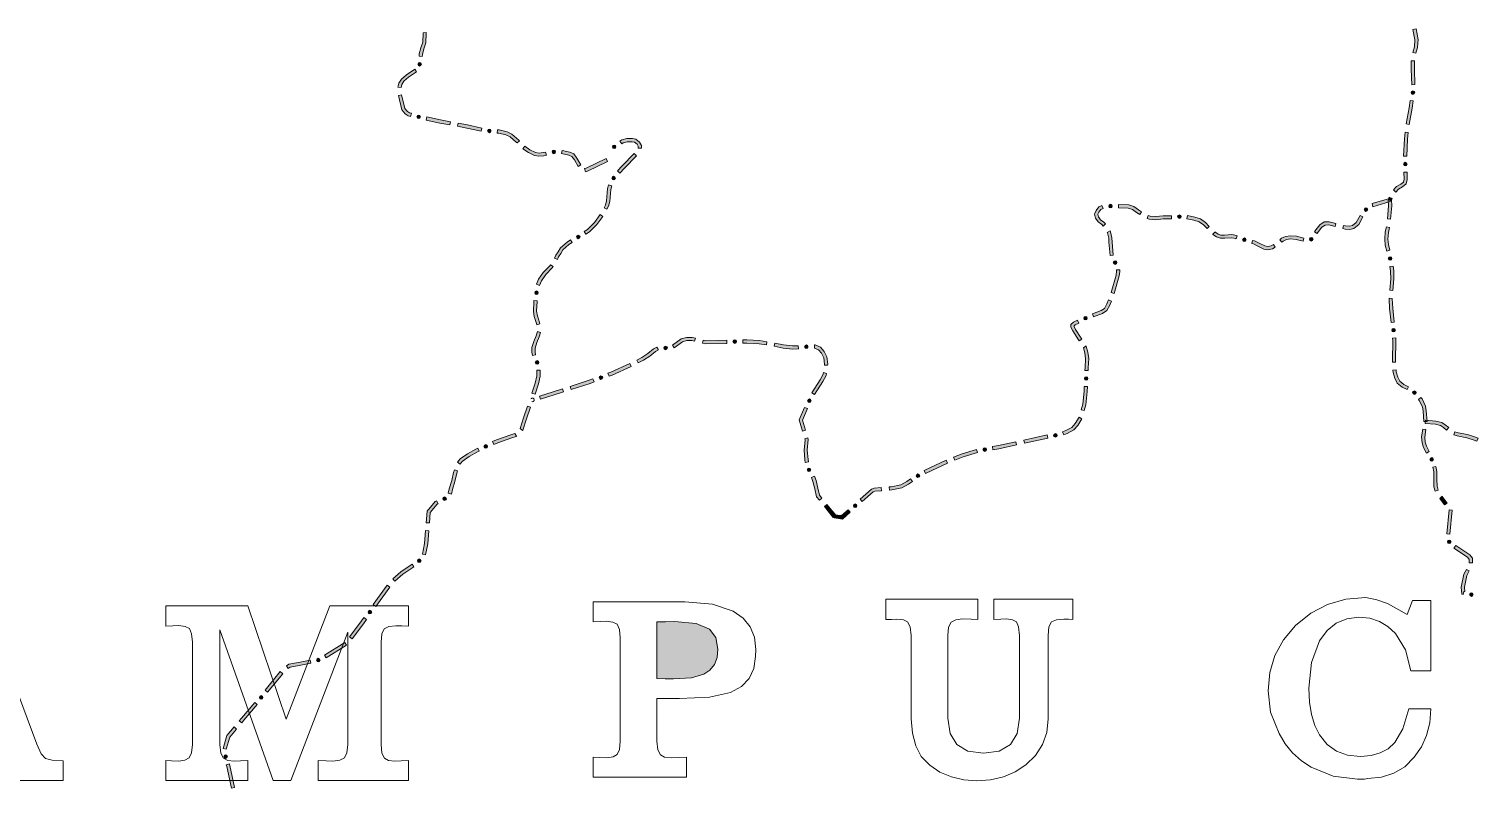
# Model space of a CAD drawing. Header units: metres. Extents: x -835890 to 1024355, y 79891 to 2211954.
# Drawn here: x -433987 to -253087, y 982658 to 1077505 of the extents above; entities that cross this region are included whole.
import ezdxf

# ---------------------------------------------------------------- set-up
doc = ezdxf.new("R2010")
doc.units = ezdxf.units.M
doc.header["$LTSCALE"] = 2200
doc.layers.add('20', color=7, linetype='Continuous', lineweight=13)
doc.layers.add('37', color=7, linetype='Continuous', lineweight=13)

msp = doc.modelspace()

# ---------------------------------------------------------------- hatches: boundary and pattern name
at = {"layer": '20'}
msp.add_hatch(color=256, dxfattribs=at).paths.add_polyline_path([(-355586, 996327), (-355586, 1003434), (-354521, 1003434), (-353396, 1003466), (-350700, 1003223), (-349013, 1002514), (-348235, 1001469), (-347973, 1000025), (-348085, 998953), (-348414, 998075), (-348970, 997378), (-349735, 996875), (-351283, 996439), (-353513, 996295), (-354572, 996295)])
at = {"layer": '37'}
for points in [[(-385289, 1074110), (-385255, 1074400), (-385078, 1075134), (-384838, 1075839), (-384784, 1076978), (-384786, 1077001), (-384388, 1077042), (-384383, 1076989), (-384441, 1075763), (-384693, 1075023), (-384861, 1074329), (-384892, 1074063)], [(-260820, 1077505), (-260563, 1076185), (-260630, 1075207), (-260834, 1074467), (-261220, 1074574), (-261027, 1075275), (-260965, 1076160), (-261213, 1077429)], [(-385186, 1073317, 1), (-385250, 1072872, 1)], [(-261016, 1073540), (-261016, 1072501), (-260967, 1070545), (-261367, 1070535), (-261416, 1072496), (-261416, 1073540)], [(-387921, 1070251), (-387831, 1070724), (-387473, 1071247), (-386853, 1071790), (-385833, 1072464), (-385613, 1072130), (-386610, 1071471), (-387171, 1070979), (-387453, 1070567), (-387528, 1070177)], [(-386355, 1066585), (-386667, 1066667), (-387014, 1066899), (-387432, 1067400), (-387868, 1069171), (-387480, 1069267), (-387065, 1067585), (-386744, 1067200), (-386500, 1067037), (-386252, 1066971)], [(-261246, 1069323, 1), (-261178, 1069767, 1)], [(-261165, 1068527), (-261303, 1067602), (-261669, 1065564), (-262063, 1065635), (-261698, 1067667), (-261560, 1068586)], [(-385557, 1066571, 1), (-385117, 1066476, 1)], [(-381456, 1065519), (-382685, 1065745), (-384402, 1066116), (-384317, 1066507), (-382607, 1066137), (-381383, 1065912)], [(-377540, 1064737), (-379338, 1065129), (-380472, 1065338), (-380400, 1065731), (-379260, 1065521), (-377455, 1065128)], [(-376739, 1064778, 1), (-376290, 1064749, 1)], [(-373044, 1063262), (-373111, 1063332), (-373921, 1064023), (-374444, 1064273), (-375342, 1064486), (-375529, 1064499), (-375503, 1064898), (-375282, 1064883), (-374310, 1064653), (-373701, 1064361), (-372837, 1063624), (-372756, 1063541)], [(-357940, 1062618), (-357940, 1062840), (-358070, 1063100), (-358391, 1063341), (-358672, 1063401), (-359314, 1063401), (-359823, 1063268), (-359985, 1063161), (-360205, 1063496), (-359988, 1063639), (-359365, 1063801), (-358629, 1063801), (-358221, 1063714), (-357754, 1063363), (-357540, 1062934), (-357540, 1062618)], [(-261792, 1064586), (-261883, 1063738), (-261984, 1061605), (-262384, 1061624), (-262282, 1063769), (-262190, 1064629)], [(-369389, 1061743), (-369715, 1061655), (-370322, 1061602), (-370869, 1061684), (-371647, 1062073), (-372314, 1062518), (-372092, 1062851), (-371446, 1062420), (-370747, 1062070), (-370310, 1062004), (-369785, 1062050), (-369495, 1062129)], [(-368688, 1062109, 1), (-368242, 1062170, 1)], [(-365418, 1060318), (-365904, 1061148), (-366235, 1061568), (-366591, 1061736), (-367512, 1061938), (-367426, 1062329), (-366461, 1062117), (-365980, 1061890), (-365573, 1061374), (-365073, 1060520)], [(-361116, 1062651, 1), (-360743, 1062903, 1)], [(-360518, 1059784), (-359926, 1060390), (-358442, 1061947), (-358153, 1061671), (-359639, 1060113), (-360232, 1059505)], [(-361762, 1060958), (-364262, 1059745), (-364502, 1059670), (-364621, 1060051), (-364409, 1060118), (-361937, 1061318)], [(-262159, 1060390, 1), (-262169, 1060840, 1)], [(-360886, 1059068, 1), (-361107, 1058676, 1)], [(-261941, 1059620), (-261921, 1058688), (-262045, 1058158), (-262511, 1057767), (-263018, 1057488), (-263356, 1057125), (-263648, 1057398), (-263266, 1057808), (-262739, 1058098), (-262404, 1058379), (-262322, 1058730), (-262341, 1059611)], [(-362194, 1055159), (-362013, 1055498), (-361875, 1056024), (-361752, 1057527), (-361619, 1058027), (-361233, 1057924), (-361357, 1057459), (-361480, 1055957), (-361638, 1055351), (-361842, 1054970)], [(-263796, 1056300), (-263917, 1056038), (-264280, 1056205), (-264159, 1056468)], [(-299870, 1055069), (-300158, 1054939), (-300429, 1054605), (-300540, 1054348), (-300466, 1054033), (-300213, 1053675), (-299783, 1053364), (-299583, 1053149), (-299875, 1052876), (-300049, 1053063), (-300501, 1053390), (-300837, 1053866), (-300959, 1054384), (-300775, 1054814), (-300409, 1055265), (-300034, 1055434)], [(-299193, 1055357, 1), (-298744, 1055383, 1)], [(-295309, 1054316), (-295714, 1054568), (-296235, 1054947), (-296743, 1055124), (-297978, 1055174), (-297962, 1055574), (-296668, 1055521), (-296048, 1055306), (-295491, 1054900), (-295097, 1054655)], [(-267221, 1054766, 1), (-266934, 1055113, 1)], [(-264042, 1055930), (-266204, 1055294), (-266317, 1055678), (-264155, 1056313)], [(-263899, 1056136), (-263846, 1055394), (-263994, 1053726), (-264392, 1053761), (-264248, 1055398), (-264298, 1056107)], [(-364664, 1052207), (-364265, 1052453), (-363406, 1053337), (-362683, 1054321), (-362361, 1054084), (-363100, 1053078), (-364013, 1052139), (-364454, 1051867)], [(-291353, 1053770), (-292379, 1053774), (-293295, 1053650), (-294130, 1053728), (-294396, 1053835), (-294248, 1054206), (-294036, 1054121), (-293303, 1054052), (-292405, 1054174), (-291351, 1054170)], [(-290581, 1053997, 1), (-290148, 1054118, 1)], [(-286919, 1052555), (-287376, 1053012), (-287901, 1053401), (-288547, 1053609), (-289433, 1053799), (-289349, 1054190), (-288443, 1053995), (-287716, 1053762), (-287114, 1053316), (-286636, 1052838)], [(-270927, 1052808), (-271727, 1053012), (-272161, 1052991), (-272575, 1052743), (-272988, 1052191), (-273160, 1051927), (-273496, 1052144), (-273317, 1052420), (-272848, 1053046), (-272281, 1053386), (-271686, 1053415), (-270829, 1053196)], [(-267456, 1054015), (-267971, 1053085), (-268575, 1052563), (-269096, 1052447), (-269681, 1052500), (-269954, 1052567), (-269861, 1052955), (-269615, 1052896), (-269122, 1052851), (-268760, 1052932), (-268286, 1053341), (-267806, 1054209)], [(-368383, 1048859), (-368228, 1049241), (-367935, 1049651), (-367642, 1050159), (-366817, 1050881), (-366367, 1051158), (-366157, 1050818), (-366579, 1050558), (-367329, 1049902), (-367599, 1049434), (-367875, 1049046), (-368013, 1048709)], [(-365219, 1051631, 1), (-365602, 1051395, 1)], [(-299027, 1052265), (-298968, 1052158), (-298786, 1051402), (-298761, 1050872), (-298619, 1049225), (-299018, 1049191), (-299160, 1050845), (-299184, 1051345), (-299345, 1052012), (-299378, 1052073)], [(-283268, 1051284), (-283327, 1051303), (-283852, 1051417), (-284712, 1051345), (-285245, 1051345), (-285718, 1051512), (-286196, 1051832), (-286212, 1051848), (-285929, 1052130), (-285941, 1052142), (-285537, 1051873), (-285177, 1051745), (-284729, 1051745), (-283825, 1051821), (-283222, 1051690), (-283143, 1051664)], [(-282469, 1051233, 1), (-282042, 1051093, 1)], [(-278416, 1050248), (-278764, 1050032), (-279325, 1049920), (-279834, 1050004), (-280568, 1050385), (-281136, 1050645), (-281343, 1050698), (-281243, 1051086), (-281002, 1051023), (-280393, 1050744), (-279706, 1050389), (-279332, 1050326), (-278913, 1050410), (-278627, 1050588)], [(-274912, 1050980), (-275809, 1051201), (-276507, 1051271), (-276992, 1051204), (-277406, 1051008), (-277588, 1050855), (-277845, 1051161), (-277624, 1051347), (-277107, 1051592), (-276514, 1051673), (-275741, 1051596), (-274816, 1051369)], [(-274095, 1051103, 1), (-273731, 1051367, 1)], [(-264133, 1052714), (-264263, 1052083), (-264337, 1051234), (-264276, 1050573), (-264094, 1049846), (-264482, 1049749), (-264671, 1050506), (-264739, 1051233), (-264659, 1052141), (-264525, 1052795)], [(-370631, 1045599), (-370370, 1046235), (-369782, 1047079), (-368969, 1047917), (-368875, 1048049), (-368549, 1047817), (-368661, 1047660), (-369472, 1046824), (-370016, 1046042), (-370261, 1045447)], [(-297804, 1047421), (-297804, 1047214), (-297882, 1046672), (-298520, 1044461), (-298904, 1044572), (-298274, 1046756), (-298204, 1047243), (-298204, 1047421)], [(-298278, 1048124, 1), (-298501, 1048514, 1)], [(-264014, 1048603, 1), (-264114, 1049042, 1)], [(-263680, 1047867), (-263602, 1047267), (-263588, 1046263), (-263707, 1044835), (-264106, 1044868), (-263989, 1046277), (-264001, 1047239), (-264077, 1047815)], [(-370601, 1044770, 1), (-370655, 1044323, 1)], [(-263790, 1043838), (-263795, 1043782), (-263731, 1042611), (-263542, 1040889), (-263940, 1040845), (-264130, 1042578), (-264196, 1043788), (-264189, 1043871)], [(-370583, 1040554), (-370630, 1040711), (-370905, 1041585), (-371009, 1042210), (-370958, 1043470), (-370946, 1043577), (-370548, 1043530), (-370559, 1043438), (-370608, 1042235), (-370515, 1041678), (-370248, 1040828), (-370200, 1040669)], [(-298858, 1043507), (-299047, 1042976), (-299421, 1042307), (-299947, 1041948), (-301086, 1041534), (-301222, 1041910), (-300131, 1042306), (-299725, 1042584), (-299413, 1043142), (-299235, 1043641)], [(-302908, 1040762), (-303383, 1040536), (-303515, 1040418), (-303515, 1040337), (-303321, 1039970), (-302639, 1038873), (-302555, 1038740), (-302893, 1038526), (-302978, 1038660), (-303668, 1039771), (-303915, 1040238), (-303915, 1040598), (-303606, 1040873), (-303079, 1041123)], [(-302294, 1041276, 1), (-301887, 1041469, 1)], [(-371130, 1036715), (-371205, 1037105), (-371205, 1037698), (-370947, 1038473), (-370678, 1039160), (-370521, 1039689), (-370137, 1039575), (-370299, 1039030), (-370571, 1038337), (-370805, 1037634), (-370805, 1037143), (-370737, 1036791)], [(-353668, 1037977), (-352573, 1038773), (-351900, 1038962), (-351186, 1038962), (-350789, 1038864), (-350885, 1038476), (-351235, 1038562), (-351845, 1038562), (-352396, 1038407), (-353432, 1037653)], [(-349818, 1038625), (-349498, 1038546), (-346883, 1038623), (-346872, 1038223), (-349541, 1038144), (-349914, 1038236)], [(-345653, 1038443, 1), (-346103, 1038443, 1)], [(-344878, 1038643), (-344369, 1038643), (-342786, 1038568), (-341860, 1038423), (-341922, 1038028), (-342827, 1038170), (-344379, 1038243), (-344878, 1038243)], [(-263607, 1039649, 1), (-263656, 1040097, 1)], [(-263353, 1038891), (-263330, 1038589), (-263382, 1036026), (-263373, 1035891), (-263772, 1035865), (-263782, 1036017), (-263730, 1038578), (-263752, 1038861)], [(-358099, 1036130), (-357463, 1036457), (-356721, 1036960), (-356001, 1037557), (-355594, 1037761), (-355415, 1037403), (-355781, 1037220), (-356481, 1036640), (-357258, 1036113), (-357916, 1035774)], [(-354289, 1037634, 1), (-354738, 1037650, 1)], [(-340865, 1038251), (-339785, 1038028), (-338656, 1037907), (-337940, 1037924), (-337931, 1037525), (-338673, 1037507), (-339847, 1037632), (-340946, 1037859)], [(-336714, 1037814, 1), (-337162, 1037774, 1)], [(-335940, 1038030), (-335829, 1038030), (-335184, 1037750), (-334722, 1037206), (-334377, 1036520), (-334273, 1035636), (-334278, 1035497), (-334677, 1035510), (-334674, 1035619), (-334766, 1036403), (-335058, 1036983), (-335429, 1037420), (-335912, 1037630), (-335940, 1037630)], [(-302019, 1037896), (-301987, 1037844), (-301778, 1037115), (-301676, 1036320), (-301751, 1035175), (-301765, 1034822), (-302165, 1034838), (-302150, 1035196), (-302078, 1036308), (-302171, 1037034), (-302355, 1037678), (-302357, 1037682)], [(-371192, 1032007), (-370780, 1033260), (-370590, 1034165), (-370590, 1034858), (-370190, 1034858), (-370190, 1034123), (-370393, 1033156), (-370812, 1031882)], [(-370652, 1036039, 1), (-370445, 1035639, 1)], [(-361717, 1034481), (-361334, 1034626), (-358996, 1035707), (-358828, 1035344), (-361179, 1034257), (-361576, 1034107)], [(-263308, 1034893), (-263293, 1034659), (-263098, 1033999), (-262840, 1033484), (-262350, 1033087), (-261757, 1032808), (-261927, 1032446), (-262564, 1032745), (-263160, 1033228), (-263471, 1033852), (-263689, 1034589), (-263707, 1034867)], [(-366427, 1032837), (-364043, 1033601), (-363588, 1033773), (-363446, 1033399), (-363911, 1033224), (-366304, 1032456)], [(-362371, 1034020, 1), (-362792, 1033861, 1)], [(-334408, 1034462), (-334483, 1034202), (-334889, 1033442), (-335921, 1031818), (-336259, 1032033), (-335235, 1033643), (-334856, 1034354), (-334792, 1034574)], [(-302016, 1033606, 1), (-301997, 1034056, 1)], [(-370240, 1031640), (-368545, 1032158), (-367379, 1032532), (-367257, 1032151), (-368426, 1031776), (-370123, 1031257)], [(-336660, 1030843, 1), (-336462, 1031247, 1)], [(-301848, 1032824), (-301873, 1032203), (-302047, 1030538), (-302239, 1029815), (-302626, 1029917), (-302442, 1030611), (-302272, 1032232), (-302247, 1032840)], [(-260843, 1031926, 1), (-261200, 1032199, 1)], [(-260206, 1031445), (-260077, 1031292), (-259639, 1030387), (-259556, 1029806), (-259456, 1028477), (-259855, 1028447), (-259954, 1029763), (-260026, 1030269), (-260416, 1031073), (-260513, 1031188)], [(-371368, 1030240), (-371874, 1028785), (-372328, 1027372), (-372358, 1027335), (-372667, 1027589), (-372685, 1027567), (-372253, 1028912), (-371746, 1030371)], [(-336800, 1030063), (-337399, 1028625), (-337036, 1027374), (-337421, 1027263), (-337822, 1028649), (-337170, 1030216)], [(-302546, 1028808), (-303064, 1027953), (-303566, 1027398), (-304392, 1026958), (-304813, 1026799), (-304955, 1027173), (-304557, 1027323), (-303815, 1027718), (-303386, 1028193), (-302889, 1029015)], [(-259636, 1028612), (-258342, 1028507), (-257610, 1028318), (-257174, 1028052), (-256746, 1027692), (-257003, 1027386), (-257408, 1027726), (-257768, 1027946), (-258408, 1028111), (-259668, 1028214)], [(-373122, 1026621), (-373156, 1026598), (-373723, 1026418), (-375459, 1025806), (-375969, 1025575), (-376134, 1025940), (-375608, 1026177), (-373850, 1026797), (-373334, 1026961), (-373349, 1026951)], [(-336758, 1026414), (-336697, 1026203), (-336822, 1024859), (-336725, 1023705), (-336683, 1023407), (-337079, 1023350), (-337123, 1023660), (-337223, 1024861), (-337102, 1026165), (-337142, 1026303)], [(-310699, 1025532), (-312892, 1025056), (-313644, 1024923), (-313714, 1025317), (-312969, 1025448), (-310784, 1025923)], [(-306790, 1026380), (-309722, 1025744), (-309807, 1026135), (-306875, 1026771)], [(-306066, 1026693, 1), (-305621, 1026761, 1)], [(-259589, 1027444), (-259722, 1026517), (-259674, 1025860), (-259530, 1025357), (-259176, 1024690), (-259529, 1024502), (-259903, 1025206), (-260070, 1025790), (-260124, 1026531), (-259985, 1027500)], [(-255974, 1027185), (-255580, 1027043), (-254389, 1026823), (-253417, 1026506), (-253087, 1026366), (-253243, 1025998), (-253557, 1026131), (-254488, 1026434), (-255685, 1026656), (-256110, 1026809)], [(-377791, 1024751), (-378003, 1024655), (-379045, 1024073), (-379900, 1023479), (-380176, 1023138), (-380487, 1023389), (-380175, 1023775), (-379257, 1024413), (-378183, 1025013), (-377956, 1025116)], [(-377167, 1025253, 1), (-376757, 1025438, 1)], [(-315591, 1024574), (-317375, 1024057), (-318418, 1023640), (-318566, 1024011), (-317505, 1024436), (-315703, 1024958)], [(-314885, 1024908, 1), (-314442, 1024986, 1)], [(-258760, 1023524, 1), (-258979, 1023917, 1)], [(-380496, 1022284), (-380582, 1022001), (-380804, 1020965), (-381124, 1019954), (-381254, 1019397), (-381644, 1019488), (-381510, 1020060), (-381191, 1021068), (-380969, 1022101), (-380879, 1022399)], [(-336532, 1022210, 1), (-336690, 1022632, 1)], [(-319328, 1023257), (-321987, 1022005), (-322044, 1021979), (-322212, 1022342), (-322157, 1022368), (-319499, 1023619)], [(-258340, 1022830), (-258211, 1022196), (-258211, 1021247), (-258186, 1020368), (-258052, 1019874), (-258438, 1019769), (-258584, 1020309), (-258611, 1021242), (-258611, 1022156), (-258732, 1022750)], [(-335935, 1021623), (-335728, 1021093), (-335504, 1020122), (-335294, 1019235), (-335005, 1018876), (-335317, 1018625), (-335662, 1019055), (-335894, 1020031), (-336111, 1020974), (-336308, 1021477)], [(-323706, 1020946), (-324174, 1020617), (-325018, 1020182), (-326282, 1019903), (-326572, 1019880), (-326604, 1020278), (-326342, 1020300), (-325155, 1020561), (-324382, 1020960), (-323936, 1021273)], [(-323187, 1021555, 1), (-322819, 1021814, 1)], [(-382910, 1018178), (-383012, 1018126), (-383900, 1017091), (-384004, 1015783), (-384403, 1015814), (-384288, 1017252), (-383264, 1018447), (-383091, 1018535)], [(-382310, 1018707, 1), (-381908, 1018910, 1)], [(-327568, 1019798), (-328377, 1019733), (-328585, 1019657), (-329964, 1018442), (-330228, 1018742), (-328793, 1020007), (-328463, 1020127), (-327601, 1020197)], [(-257269, 1018034), (-257867, 1018855), (-257543, 1019090), (-256946, 1018270)], [(-257573, 1019123), (-257564, 1019114), (-257847, 1018831), (-257856, 1018841)], [(-334378, 1018098), (-333278, 1016733), (-333590, 1016482), (-334689, 1017847)], [(-331464, 1017119), (-332424, 1016273), (-333460, 1016409), (-333408, 1016806), (-332552, 1016694), (-331729, 1017419)], [(-331015, 1017782, 1), (-330678, 1018079, 1)], [(-256992, 1014432), (-256706, 1017418), (-256308, 1017380), (-256594, 1014394)], [(-384084, 1014786), (-384214, 1013161), (-384487, 1011794), (-384880, 1011873), (-384611, 1013216), (-384483, 1014818)], [(-256710, 1013643, 1), (-256658, 1013196, 1)], [(-385426, 1010901, 1), (-385107, 1011219, 1)], [(-254194, 1010800), (-254194, 1011233), (-254398, 1011488), (-256093, 1012619), (-255871, 1012952), (-254124, 1011787), (-253794, 1011374), (-253794, 1010800)], [(-385941, 1010283), (-387318, 1009365), (-388311, 1008496), (-388574, 1008797), (-387562, 1009683), (-386163, 1010615)], [(-254939, 1006829), (-255114, 1006863), (-255197, 1007777), (-254851, 1009370), (-254529, 1009981), (-254175, 1009795), (-254471, 1009232), (-254793, 1007753), (-254742, 1007198), (-254863, 1007222)], [(-388925, 1007773), (-390676, 1005337), (-391000, 1005571), (-389250, 1008007)], [(-254140, 1006877, 1), (-253699, 1006791, 1)], [(-391553, 1004459, 1), (-391290, 1004825, 1)], [(-391843, 1003713), (-392217, 1003192), (-393635, 1001302), (-393955, 1001542), (-392540, 1003429), (-392168, 1003947)], [(-394333, 1000500), (-396884, 998921), (-397094, 999261), (-394544, 1000840)], [(-398812, 998251), (-400254, 997963), (-401383, 997757), (-401635, 997590), (-401857, 997923), (-401536, 998136), (-400329, 998356), (-398890, 998643)], [(-398091, 998599, 1), (-397650, 998688, 1)], [(-402307, 996948), (-404202, 994622), (-404512, 994875), (-402617, 997200)], [(-405492, 993089), (-407149, 991126), (-407429, 990797), (-407733, 991056), (-407454, 991385), (-405798, 993347)], [(-405145, 993811, 1), (-404855, 994155, 1)], [(-408076, 990035), (-408927, 989034), (-409379, 987498), (-409763, 987611), (-409287, 989228), (-408381, 990294)], [(-409374, 986375, 1), (-409495, 986809, 1)], [(-408974, 985682), (-408913, 985462), (-408318, 982743), (-408709, 982658), (-409301, 985366), (-409359, 985575)]]:
    msp.add_hatch(color=256, dxfattribs=at).paths.add_polyline_path(points)

# ---------------------------------------------------------------- linework, layer by layer
at = {"layer": '20'}
for points in [[(-355586, 988527), (-355586, 993861), (-354230, 993861), (-352786, 993829), (-349037, 994022), (-346422, 994602), (-345053, 995329), (-344069, 996332), (-343486, 997583), (-343286, 999102), (-343248, 999969), (-343430, 1001506), (-343960, 1002819), (-344842, 1003896), (-346075, 1004755), (-348676, 1005613), (-352099, 1005905), (-363567, 1005905), (-363567, 1003434), (-362677, 1003466), (-361928, 1003498), (-361112, 1003404), (-360564, 1003124), (-360268, 1002487), (-360166, 1001418), (-360166, 988522), (-360260, 987463), (-360540, 986845), (-361056, 986540), (-361861, 986441), (-362818, 986466), (-363567, 986503), (-363567, 984032), (-351896, 984032), (-351896, 986503), (-352909, 986466), (-353767, 986441), (-354639, 986530), (-355150, 986797), (-355481, 987436)], [(-323837, 1001699), (-323837, 991290), (-323698, 989504), (-323289, 987929), (-322596, 986579), (-321540, 985504), (-320262, 984651), (-318818, 984060), (-317289, 983688), (-315668, 983571), (-313946, 983694), (-312345, 984068), (-310877, 984688), (-309532, 985565), (-308323, 986734), (-307454, 988079), (-306930, 989597), (-306756, 991290), (-306756, 1001699), (-306649, 1002782), (-306320, 1003405), (-305730, 1003665), (-304802, 1003753), (-304203, 1003753), (-303657, 1003729), (-303657, 1006274), (-313553, 1006274), (-313553, 1003729), (-312676, 1003758), (-311965, 1003785), (-311206, 1003691), (-310695, 1003411), (-310436, 1002782), (-310342, 1001718), (-310342, 991397), (-310620, 989466), (-311462, 988097), (-312863, 987276), (-314810, 987004), (-316770, 987276), (-318166, 988097), (-319005, 989466), (-319281, 991397), (-319281, 1001718), (-319179, 1002764), (-318864, 1003379), (-318297, 1003678), (-317425, 1003785), (-316380, 1003758), (-315545, 1003729), (-315545, 1006274), (-327016, 1006274), (-327016, 1003729), (-326326, 1003729), (-325642, 1003753), (-324826, 1003673), (-324321, 1003435), (-323960, 1002782)], [(-261740, 992543), (-262470, 990059), (-263483, 988329), (-264312, 987577), (-265296, 987040), (-266446, 986725), (-267748, 986618), (-269366, 986781), (-270754, 987283), (-271925, 988112), (-272858, 989289), (-273462, 990465), (-273885, 991834), (-274141, 993390), (-274222, 995139), (-273885, 998359), (-272858, 1001040), (-271925, 1002329), (-270791, 1003257), (-269465, 1003811), (-267946, 1003998), (-266609, 1003867), (-265400, 1003487), (-264331, 1002851), (-263390, 1001974), (-262146, 999920), (-261481, 997324), (-258983, 997324), (-258983, 1006089), (-261275, 1006089), (-261946, 1004340), (-264387, 1005709), (-265724, 1006193), (-267112, 1006487), (-269604, 1006262), (-271882, 1005602), (-273973, 1004500), (-275853, 1002963), (-277366, 1001177), (-278441, 999228), (-279088, 997107), (-279299, 994821), (-278984, 992126), (-277930, 989487), (-277160, 988187), (-276227, 987048), (-275141, 986069), (-273911, 985254), (-271160, 984150), (-268128, 983783), (-267668, 983783), (-267256, 983783), (-266852, 983845), (-265146, 984005), (-263601, 984503), (-262240, 985329), (-261045, 986500), (-260146, 987794), (-259499, 989238), (-259114, 990818), (-258983, 992543)], [(-397894, 983614), (-386613, 983614), (-386613, 986085), (-387512, 986048), (-388295, 986024), (-389105, 986112), (-389602, 986371), (-389926, 987013), (-390030, 988090), (-390030, 1000882), (-389931, 1001941), (-389627, 1002543), (-389073, 1002823), (-388207, 1002917), (-387455, 1002917), (-386613, 1002893), (-386613, 1005439), (-396418, 1005439), (-401870, 991270), (-406651, 1005439), (-416887, 1005439), (-416887, 1002893), (-416020, 1002922), (-415298, 1002949), (-414507, 1002856), (-413964, 1002575), (-413686, 1001946), (-413584, 1000882), (-413584, 988090), (-413691, 987037), (-413996, 986427), (-414526, 986123), (-415298, 986024), (-416199, 986048), (-416887, 986085), (-416887, 983614), (-406651, 983614), (-406651, 986085), (-407579, 986048), (-408362, 986024), (-409178, 986112), (-409694, 986371), (-410050, 987013), (-410162, 988090), (-410162, 1002425), (-403520, 983614), (-401293, 983614), (-394183, 1002139), (-394183, 988090), (-394290, 987037), (-394595, 986422), (-395161, 986123), (-396038, 986024), (-396878, 986048), (-397894, 986085)], [(-355586, 996327), (-355586, 1003434), (-354521, 1003434), (-353396, 1003466), (-350700, 1003223), (-349013, 1002514), (-348235, 1001469), (-347973, 1000025), (-348085, 998953), (-348414, 998075), (-348970, 997378), (-349735, 996875), (-351283, 996439), (-353513, 996295), (-354572, 996295)]]:
    msp.add_lwpolyline(points, close=True, dxfattribs=at)
msp.add_lwpolyline([(-440656, 983589), (-429731, 983589), (-429731, 986059), (-431113, 986129), (-431916, 986346), (-432445, 986931), (-433001, 988140), (-439392, 1005183)], dxfattribs=at)
at = {"layer": '37'}
for points in [[(-385289, 1074110), (-385255, 1074400), (-385078, 1075134), (-384838, 1075839), (-384784, 1076978), (-384786, 1077001), (-384388, 1077042), (-384383, 1076989), (-384441, 1075763), (-384693, 1075023), (-384861, 1074329), (-384892, 1074063)], [(-260820, 1077505), (-260563, 1076185), (-260630, 1075207), (-260834, 1074467), (-261220, 1074574), (-261027, 1075275), (-260965, 1076160), (-261213, 1077429)], [(-261016, 1073540), (-261016, 1072501), (-260967, 1070545), (-261367, 1070535), (-261416, 1072496), (-261416, 1073540)], [(-387921, 1070251), (-387831, 1070724), (-387473, 1071247), (-386853, 1071790), (-385833, 1072464), (-385613, 1072130), (-386610, 1071471), (-387171, 1070979), (-387453, 1070567), (-387528, 1070177)], [(-386355, 1066585), (-386667, 1066667), (-387014, 1066899), (-387432, 1067400), (-387868, 1069171), (-387480, 1069267), (-387065, 1067585), (-386744, 1067200), (-386500, 1067037), (-386252, 1066971)], [(-261165, 1068527), (-261303, 1067602), (-261669, 1065564), (-262063, 1065635), (-261698, 1067667), (-261560, 1068586)], [(-381456, 1065519), (-382685, 1065745), (-384402, 1066116), (-384317, 1066507), (-382607, 1066137), (-381383, 1065912)], [(-377540, 1064737), (-379338, 1065129), (-380472, 1065338), (-380400, 1065731), (-379260, 1065521), (-377455, 1065128)], [(-373044, 1063262), (-373111, 1063332), (-373921, 1064023), (-374444, 1064273), (-375342, 1064486), (-375529, 1064499), (-375503, 1064898), (-375282, 1064883), (-374310, 1064653), (-373701, 1064361), (-372837, 1063624), (-372756, 1063541)], [(-357940, 1062618), (-357940, 1062840), (-358070, 1063100), (-358391, 1063341), (-358672, 1063401), (-359314, 1063401), (-359823, 1063268), (-359985, 1063161), (-360205, 1063496), (-359988, 1063639), (-359365, 1063801), (-358629, 1063801), (-358221, 1063714), (-357754, 1063363), (-357540, 1062934), (-357540, 1062618)], [(-261792, 1064586), (-261883, 1063738), (-261984, 1061605), (-262384, 1061624), (-262282, 1063769), (-262190, 1064629)], [(-369389, 1061743), (-369715, 1061655), (-370322, 1061602), (-370869, 1061684), (-371647, 1062073), (-372314, 1062518), (-372092, 1062851), (-371446, 1062420), (-370747, 1062070), (-370310, 1062004), (-369785, 1062050), (-369495, 1062129)], [(-365418, 1060318), (-365904, 1061148), (-366235, 1061568), (-366591, 1061736), (-367512, 1061938), (-367426, 1062329), (-366461, 1062117), (-365980, 1061890), (-365573, 1061374), (-365073, 1060520)], [(-360518, 1059784), (-359926, 1060390), (-358442, 1061947), (-358153, 1061671), (-359639, 1060113), (-360232, 1059505)], [(-361762, 1060958), (-364262, 1059745), (-364502, 1059670), (-364621, 1060051), (-364409, 1060118), (-361937, 1061318)], [(-261941, 1059620), (-261921, 1058688), (-262045, 1058158), (-262511, 1057767), (-263018, 1057488), (-263356, 1057125), (-263648, 1057398), (-263266, 1057808), (-262739, 1058098), (-262404, 1058379), (-262322, 1058730), (-262341, 1059611)], [(-362194, 1055159), (-362013, 1055498), (-361875, 1056024), (-361752, 1057527), (-361619, 1058027), (-361233, 1057924), (-361357, 1057459), (-361480, 1055957), (-361638, 1055351), (-361842, 1054970)], [(-263796, 1056300), (-263917, 1056038), (-264280, 1056205), (-264159, 1056468)], [(-299870, 1055069), (-300158, 1054939), (-300429, 1054605), (-300540, 1054348), (-300466, 1054033), (-300213, 1053675), (-299783, 1053364), (-299583, 1053149), (-299875, 1052876), (-300049, 1053063), (-300501, 1053390), (-300837, 1053866), (-300959, 1054384), (-300775, 1054814), (-300409, 1055265), (-300034, 1055434)], [(-295309, 1054316), (-295714, 1054568), (-296235, 1054947), (-296743, 1055124), (-297978, 1055174), (-297962, 1055574), (-296668, 1055521), (-296048, 1055306), (-295491, 1054900), (-295097, 1054655)], [(-264042, 1055930), (-266204, 1055294), (-266317, 1055678), (-264155, 1056313)], [(-263899, 1056136), (-263846, 1055394), (-263994, 1053726), (-264392, 1053761), (-264248, 1055398), (-264298, 1056107)], [(-364664, 1052207), (-364265, 1052453), (-363406, 1053337), (-362683, 1054321), (-362361, 1054084), (-363100, 1053078), (-364013, 1052139), (-364454, 1051867)], [(-291353, 1053770), (-292379, 1053774), (-293295, 1053650), (-294130, 1053728), (-294396, 1053835), (-294248, 1054206), (-294036, 1054121), (-293303, 1054052), (-292405, 1054174), (-291351, 1054170)], [(-286919, 1052555), (-287376, 1053012), (-287901, 1053401), (-288547, 1053609), (-289433, 1053799), (-289349, 1054190), (-288443, 1053995), (-287716, 1053762), (-287114, 1053316), (-286636, 1052838)], [(-270927, 1052808), (-271727, 1053012), (-272161, 1052991), (-272575, 1052743), (-272988, 1052191), (-273160, 1051927), (-273496, 1052144), (-273317, 1052420), (-272848, 1053046), (-272281, 1053386), (-271686, 1053415), (-270829, 1053196)], [(-267456, 1054015), (-267971, 1053085), (-268575, 1052563), (-269096, 1052447), (-269681, 1052500), (-269954, 1052567), (-269861, 1052955), (-269615, 1052896), (-269122, 1052851), (-268760, 1052932), (-268286, 1053341), (-267806, 1054209)], [(-368383, 1048859), (-368228, 1049241), (-367935, 1049651), (-367642, 1050159), (-366817, 1050881), (-366367, 1051158), (-366157, 1050818), (-366579, 1050558), (-367329, 1049902), (-367599, 1049434), (-367875, 1049046), (-368013, 1048709)], [(-299027, 1052265), (-298968, 1052158), (-298786, 1051402), (-298761, 1050872), (-298619, 1049225), (-299018, 1049191), (-299160, 1050845), (-299184, 1051345), (-299345, 1052012), (-299378, 1052073)], [(-283268, 1051284), (-283327, 1051303), (-283852, 1051417), (-284712, 1051345), (-285245, 1051345), (-285718, 1051512), (-286196, 1051832), (-286212, 1051848), (-285929, 1052130), (-285941, 1052142), (-285537, 1051873), (-285177, 1051745), (-284729, 1051745), (-283825, 1051821), (-283222, 1051690), (-283143, 1051664)], [(-278416, 1050248), (-278764, 1050032), (-279325, 1049920), (-279834, 1050004), (-280568, 1050385), (-281136, 1050645), (-281343, 1050698), (-281243, 1051086), (-281002, 1051023), (-280393, 1050744), (-279706, 1050389), (-279332, 1050326), (-278913, 1050410), (-278627, 1050588)], [(-274912, 1050980), (-275809, 1051201), (-276507, 1051271), (-276992, 1051204), (-277406, 1051008), (-277588, 1050855), (-277845, 1051161), (-277624, 1051347), (-277107, 1051592), (-276514, 1051673), (-275741, 1051596), (-274816, 1051369)], [(-264133, 1052714), (-264263, 1052083), (-264337, 1051234), (-264276, 1050573), (-264094, 1049846), (-264482, 1049749), (-264671, 1050506), (-264739, 1051233), (-264659, 1052141), (-264525, 1052795)], [(-370631, 1045599), (-370370, 1046235), (-369782, 1047079), (-368969, 1047917), (-368875, 1048049), (-368549, 1047817), (-368661, 1047660), (-369472, 1046824), (-370016, 1046042), (-370261, 1045447)], [(-297804, 1047421), (-297804, 1047214), (-297882, 1046672), (-298520, 1044461), (-298904, 1044572), (-298274, 1046756), (-298204, 1047243), (-298204, 1047421)], [(-263680, 1047867), (-263602, 1047267), (-263588, 1046263), (-263707, 1044835), (-264106, 1044868), (-263989, 1046277), (-264001, 1047239), (-264077, 1047815)], [(-263790, 1043838), (-263795, 1043782), (-263731, 1042611), (-263542, 1040889), (-263940, 1040845), (-264130, 1042578), (-264196, 1043788), (-264189, 1043871)], [(-370583, 1040554), (-370630, 1040711), (-370905, 1041585), (-371009, 1042210), (-370958, 1043470), (-370946, 1043577), (-370548, 1043530), (-370559, 1043438), (-370608, 1042235), (-370515, 1041678), (-370248, 1040828), (-370200, 1040669)], [(-298858, 1043507), (-299047, 1042976), (-299421, 1042307), (-299947, 1041948), (-301086, 1041534), (-301222, 1041910), (-300131, 1042306), (-299725, 1042584), (-299413, 1043142), (-299235, 1043641)], [(-302908, 1040762), (-303383, 1040536), (-303515, 1040418), (-303515, 1040337), (-303321, 1039970), (-302639, 1038873), (-302555, 1038740), (-302893, 1038526), (-302978, 1038660), (-303668, 1039771), (-303915, 1040238), (-303915, 1040598), (-303606, 1040873), (-303079, 1041123)], [(-371130, 1036715), (-371205, 1037105), (-371205, 1037698), (-370947, 1038473), (-370678, 1039160), (-370521, 1039689), (-370137, 1039575), (-370299, 1039030), (-370571, 1038337), (-370805, 1037634), (-370805, 1037143), (-370737, 1036791)], [(-353668, 1037977), (-352573, 1038773), (-351900, 1038962), (-351186, 1038962), (-350789, 1038864), (-350885, 1038476), (-351235, 1038562), (-351845, 1038562), (-352396, 1038407), (-353432, 1037653)], [(-349818, 1038625), (-349498, 1038546), (-346883, 1038623), (-346872, 1038223), (-349541, 1038144), (-349914, 1038236)], [(-344878, 1038643), (-344369, 1038643), (-342786, 1038568), (-341860, 1038423), (-341922, 1038028), (-342827, 1038170), (-344379, 1038243), (-344878, 1038243)], [(-263353, 1038891), (-263330, 1038589), (-263382, 1036026), (-263373, 1035891), (-263772, 1035865), (-263782, 1036017), (-263730, 1038578), (-263752, 1038861)], [(-358099, 1036130), (-357463, 1036457), (-356721, 1036960), (-356001, 1037557), (-355594, 1037761), (-355415, 1037403), (-355781, 1037220), (-356481, 1036640), (-357258, 1036113), (-357916, 1035774)], [(-340865, 1038251), (-339785, 1038028), (-338656, 1037907), (-337940, 1037924), (-337931, 1037525), (-338673, 1037507), (-339847, 1037632), (-340946, 1037859)], [(-335940, 1038030), (-335829, 1038030), (-335184, 1037750), (-334722, 1037206), (-334377, 1036520), (-334273, 1035636), (-334278, 1035497), (-334677, 1035510), (-334674, 1035619), (-334766, 1036403), (-335058, 1036983), (-335429, 1037420), (-335912, 1037630), (-335940, 1037630)], [(-302019, 1037896), (-301987, 1037844), (-301778, 1037115), (-301676, 1036320), (-301751, 1035175), (-301765, 1034822), (-302165, 1034838), (-302150, 1035196), (-302078, 1036308), (-302171, 1037034), (-302355, 1037678), (-302357, 1037682)], [(-371192, 1032007), (-370780, 1033260), (-370590, 1034165), (-370590, 1034858), (-370190, 1034858), (-370190, 1034123), (-370393, 1033156), (-370812, 1031882)], [(-361717, 1034481), (-361334, 1034626), (-358996, 1035707), (-358828, 1035344), (-361179, 1034257), (-361576, 1034107)], [(-263308, 1034893), (-263293, 1034659), (-263098, 1033999), (-262840, 1033484), (-262350, 1033087), (-261757, 1032808), (-261927, 1032446), (-262564, 1032745), (-263160, 1033228), (-263471, 1033852), (-263689, 1034589), (-263707, 1034867)], [(-366427, 1032837), (-364043, 1033601), (-363588, 1033773), (-363446, 1033399), (-363911, 1033224), (-366304, 1032456)], [(-334408, 1034462), (-334483, 1034202), (-334889, 1033442), (-335921, 1031818), (-336259, 1032033), (-335235, 1033643), (-334856, 1034354), (-334792, 1034574)], [(-370240, 1031640), (-368545, 1032158), (-367379, 1032532), (-367257, 1032151), (-368426, 1031776), (-370123, 1031257)], [(-301848, 1032824), (-301873, 1032203), (-302047, 1030538), (-302239, 1029815), (-302626, 1029917), (-302442, 1030611), (-302272, 1032232), (-302247, 1032840)], [(-260206, 1031445), (-260077, 1031292), (-259639, 1030387), (-259556, 1029806), (-259456, 1028477), (-259855, 1028447), (-259954, 1029763), (-260026, 1030269), (-260416, 1031073), (-260513, 1031188)], [(-371368, 1030240), (-371874, 1028785), (-372328, 1027372), (-372358, 1027335), (-372667, 1027589), (-372685, 1027567), (-372253, 1028912), (-371746, 1030371)], [(-336800, 1030063), (-337399, 1028625), (-337036, 1027374), (-337421, 1027263), (-337822, 1028649), (-337170, 1030216)], [(-302546, 1028808), (-303064, 1027953), (-303566, 1027398), (-304392, 1026958), (-304813, 1026799), (-304955, 1027173), (-304557, 1027323), (-303815, 1027718), (-303386, 1028193), (-302889, 1029015)], [(-259636, 1028612), (-258342, 1028507), (-257610, 1028318), (-257174, 1028052), (-256746, 1027692), (-257003, 1027386), (-257408, 1027726), (-257768, 1027946), (-258408, 1028111), (-259668, 1028214)], [(-373122, 1026621), (-373156, 1026598), (-373723, 1026418), (-375459, 1025806), (-375969, 1025575), (-376134, 1025940), (-375608, 1026177), (-373850, 1026797), (-373334, 1026961), (-373349, 1026951)], [(-336758, 1026414), (-336697, 1026203), (-336822, 1024859), (-336725, 1023705), (-336683, 1023407), (-337079, 1023350), (-337123, 1023660), (-337223, 1024861), (-337102, 1026165), (-337142, 1026303)], [(-310699, 1025532), (-312892, 1025056), (-313644, 1024923), (-313714, 1025317), (-312969, 1025448), (-310784, 1025923)], [(-306790, 1026380), (-309722, 1025744), (-309807, 1026135), (-306875, 1026771)], [(-259589, 1027444), (-259722, 1026517), (-259674, 1025860), (-259530, 1025357), (-259176, 1024690), (-259529, 1024502), (-259903, 1025206), (-260070, 1025790), (-260124, 1026531), (-259985, 1027500)], [(-255974, 1027185), (-255580, 1027043), (-254389, 1026823), (-253417, 1026506), (-253087, 1026366), (-253243, 1025998), (-253557, 1026131), (-254488, 1026434), (-255685, 1026656), (-256110, 1026809)], [(-377791, 1024751), (-378003, 1024655), (-379045, 1024073), (-379900, 1023479), (-380176, 1023138), (-380487, 1023389), (-380175, 1023775), (-379257, 1024413), (-378183, 1025013), (-377956, 1025116)], [(-315591, 1024574), (-317375, 1024057), (-318418, 1023640), (-318566, 1024011), (-317505, 1024436), (-315703, 1024958)], [(-380496, 1022284), (-380582, 1022001), (-380804, 1020965), (-381124, 1019954), (-381254, 1019397), (-381644, 1019488), (-381510, 1020060), (-381191, 1021068), (-380969, 1022101), (-380879, 1022399)], [(-319328, 1023257), (-321987, 1022005), (-322044, 1021979), (-322212, 1022342), (-322157, 1022368), (-319499, 1023619)], [(-258340, 1022830), (-258211, 1022196), (-258211, 1021247), (-258186, 1020368), (-258052, 1019874), (-258438, 1019769), (-258584, 1020309), (-258611, 1021242), (-258611, 1022156), (-258732, 1022750)], [(-335935, 1021623), (-335728, 1021093), (-335504, 1020122), (-335294, 1019235), (-335005, 1018876), (-335317, 1018625), (-335662, 1019055), (-335894, 1020031), (-336111, 1020974), (-336308, 1021477)], [(-323706, 1020946), (-324174, 1020617), (-325018, 1020182), (-326282, 1019903), (-326572, 1019880), (-326604, 1020278), (-326342, 1020300), (-325155, 1020561), (-324382, 1020960), (-323936, 1021273)], [(-382910, 1018178), (-383012, 1018126), (-383900, 1017091), (-384004, 1015783), (-384403, 1015814), (-384288, 1017252), (-383264, 1018447), (-383091, 1018535)], [(-327568, 1019798), (-328377, 1019733), (-328585, 1019657), (-329964, 1018442), (-330228, 1018742), (-328793, 1020007), (-328463, 1020127), (-327601, 1020197)], [(-257269, 1018034), (-257867, 1018855), (-257543, 1019090), (-256946, 1018270)], [(-257573, 1019123), (-257564, 1019114), (-257847, 1018831), (-257856, 1018841)], [(-334378, 1018098), (-333278, 1016733), (-333590, 1016482), (-334689, 1017847)], [(-331464, 1017119), (-332424, 1016273), (-333460, 1016409), (-333408, 1016806), (-332552, 1016694), (-331729, 1017419)], [(-256992, 1014432), (-256706, 1017418), (-256308, 1017380), (-256594, 1014394)], [(-384084, 1014786), (-384214, 1013161), (-384487, 1011794), (-384880, 1011873), (-384611, 1013216), (-384483, 1014818)], [(-254194, 1010800), (-254194, 1011233), (-254398, 1011488), (-256093, 1012619), (-255871, 1012952), (-254124, 1011787), (-253794, 1011374), (-253794, 1010800)], [(-385941, 1010283), (-387318, 1009365), (-388311, 1008496), (-388574, 1008797), (-387562, 1009683), (-386163, 1010615)], [(-254939, 1006829), (-255114, 1006863), (-255197, 1007777), (-254851, 1009370), (-254529, 1009981), (-254175, 1009795), (-254471, 1009232), (-254793, 1007753), (-254742, 1007198), (-254863, 1007222)], [(-388925, 1007773), (-390676, 1005337), (-391000, 1005571), (-389250, 1008007)], [(-391843, 1003713), (-392217, 1003192), (-393635, 1001302), (-393955, 1001542), (-392540, 1003429), (-392168, 1003947)], [(-394333, 1000500), (-396884, 998921), (-397094, 999261), (-394544, 1000840)], [(-398812, 998251), (-400254, 997963), (-401383, 997757), (-401635, 997590), (-401857, 997923), (-401536, 998136), (-400329, 998356), (-398890, 998643)], [(-402307, 996948), (-404202, 994622), (-404512, 994875), (-402617, 997200)], [(-405492, 993089), (-407149, 991126), (-407429, 990797), (-407733, 991056), (-407454, 991385), (-405798, 993347)], [(-408076, 990035), (-408927, 989034), (-409379, 987498), (-409763, 987611), (-409287, 989228), (-408381, 990294)], [(-408974, 985682), (-408913, 985462), (-408318, 982743), (-408709, 982658), (-409301, 985366), (-409359, 985575)]]:
    msp.add_lwpolyline(points, close=True, dxfattribs=at)
for centre in [(-385218, 1073095), (-261212, 1069545), (-385337, 1066523), (-376514, 1064764), (-368465, 1062139), (-360929, 1062777), (-262164, 1060615), (-360997, 1058872), (-298969, 1055370), (-267077, 1054939), (-290364, 1054058), (-365411, 1051513), (-282255, 1051163), (-273913, 1051235), (-298390, 1048319), (-264064, 1048823), (-370628, 1044546), (-302090, 1041372), (-345878, 1038443), (-263631, 1039873), (-354514, 1037642), (-336938, 1037794), (-370549, 1035839), (-362582, 1033940), (-302006, 1033831), (-336561, 1031045), (-261021, 1032063), (-305844, 1026727), (-376962, 1025345), (-314664, 1024947), (-258869, 1023721), (-336611, 1022421), (-323003, 1021685), (-382109, 1018808), (-330846, 1017930), (-256684, 1013420), (-385266, 1011060), (-253920, 1006834), (-391422, 1004642), (-397871, 998643), (-405000, 993983), (-409434, 986592)]:
    msp.add_circle(centre, 225, dxfattribs=at)
msp.add_arc((-371138, 1031157), 225, 247.26441, 146.70118, dxfattribs=at)

doc.saveas('drawing.dxf')
